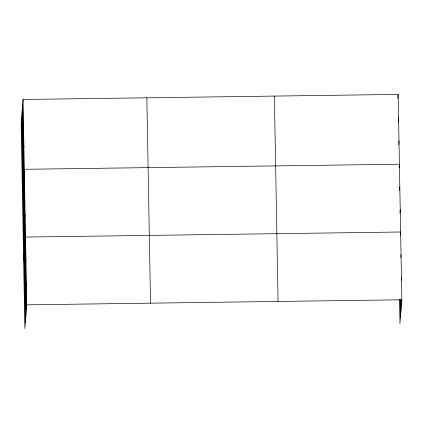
<?xml version="1.0" encoding="UTF-8"?>
<svg xmlns="http://www.w3.org/2000/svg" width="423" height="423" viewBox="0 0 423 423"><rect width="100%" height="100%" fill="white"/><g stroke="black" fill="none" stroke-linecap="round" stroke-linejoin="round"><path stroke-width="0.63" d="M23.059 99.474L21.15 123.215L24.846 328.586L26.755 304.84L23.059 99.474L398.154 94.414L401.85 299.785L399.941 323.526L399.508 299.648M23.085 127.614L23.477 122.744M23.508 150.889L23.9 146.02M22.408 193.041L24.317 169.295L399.412 164.24L399.116 167.894M24.333 196.758L24.724 191.889M24.735 219.347L25.131 214.477M23.625 260.811L25.533 237.07L400.629 232.01L400.385 235.056M25.549 264.528L25.94 259.659M25.956 287.122L26.348 282.252M397.81 98.675L398.154 94.414M398.233 121.951L398.577 117.689M398.699 144.618L398.995 140.965M399.524 190.482L399.82 186.829M399.931 213.076L400.227 209.422M400.793 257.644L401.036 254.604M401.2 280.238L401.443 277.192M26.755 304.84L401.85 299.785M401.364 299.489L401.459 304.655M400.761 299.912L400.956 310.884M400.126 299.875L400.438 317.298M274.374 96.084L278.07 301.451M146.844 97.803L150.535 303.175M22.668 104.338L26.363 309.71M22.165 110.567L25.861 315.939M21.652 116.986L25.343 322.358"/></g></svg>
